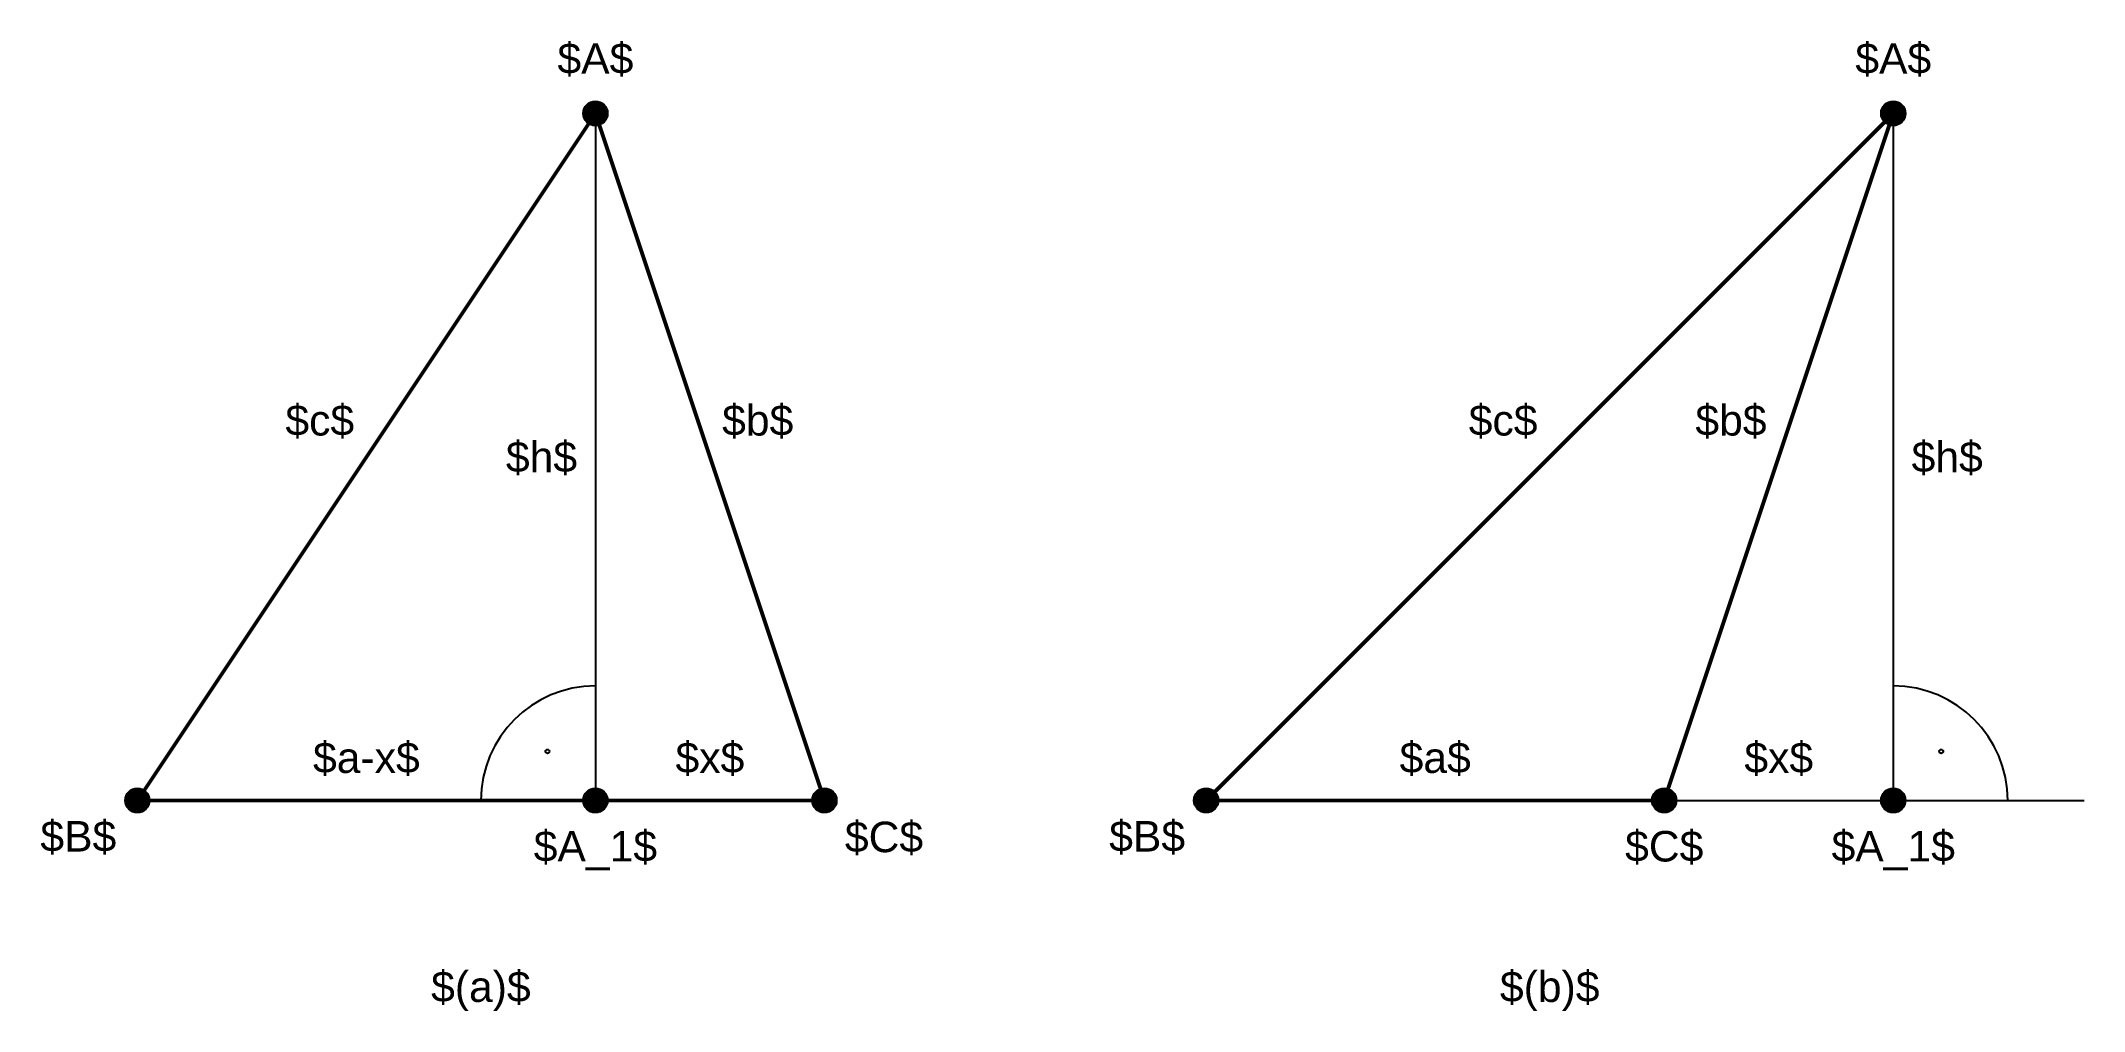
# Model space of a CAD drawing. Header units: inches. Extents: x -63 to 1275, y 62 to 698.
import ezdxf
from ezdxf.enums import TextEntityAlignment as Align

# ---------------------------------------------------------------- set-up
doc = ezdxf.new("R2010")
doc.units = ezdxf.units.IN
doc.header["$MEASUREMENT"] = 0
doc.styles.get("Standard").update_dxf_attribs({"font": 'arial.ttf'})

msp = doc.modelspace()

# ---------------------------------------------------------------- hatches: boundary and pattern name
h = msp.add_hatch(color=255)
edge = h.paths.add_edge_path()
edge.add_arc((300, 650), 8, 0, 360)
h = msp.add_hatch(color=255)
edge = h.paths.add_edge_path()
edge.add_arc((1150, 650), 8, 0, 360)
h = msp.add_hatch(color=255)
edge = h.paths.add_edge_path()
edge.add_arc((0, 200), 8, 0, 360)
h = msp.add_hatch(color=255)
edge = h.paths.add_edge_path()
edge.add_arc((300, 200), 8, 0, 360)
h = msp.add_hatch(color=255)
edge = h.paths.add_edge_path()
edge.add_arc((450, 200), 8, 0, 360)
h = msp.add_hatch(color=255)
edge = h.paths.add_edge_path()
edge.add_arc((700, 200), 8, 0, 360)
h = msp.add_hatch(color=255)
edge = h.paths.add_edge_path()
edge.add_arc((1000, 200), 8, 0, 360)
h = msp.add_hatch(color=255)
edge = h.paths.add_edge_path()
edge.add_arc((1150, 200), 8, 0, 360)

# ---------------------------------------------------------------- linework, layer by layer
at = {"lineweight": 50}
for p, q in [((300, 650), (0, 200)), ((450, 200), (300, 650)), ((1150, 650), (700, 200)), ((1150, 650), (1000, 200)), ((0, 200), (450, 200)), ((700, 200), (1000, 200))]:
    msp.add_line(p, q, dxfattribs=at)
for p, q in [((300, 650), (300, 200)), ((1150, 650), (1150, 200)), ((700, 200), (1275, 200))]:
    msp.add_line(p, q)
for centre, radius in [((300, 650), 8), ((1150, 650), 8), ((268.6, 232.1), 1.28), ((1181.4, 232.1), 1.28), ((0, 200), 8), ((300, 200), 8), ((450, 200), 8), ((700, 200), 8), ((1000, 200), 8), ((1150, 200), 8)]:
    msp.add_circle(centre, radius)
for centre, start, end in [((300, 200), 90, 180), ((1150, 200), 0, 90)]:
    msp.add_arc(centre, 75, start, end)

# ---------------------------------------------------------------- texts
for s, p in [('$A$', (300, 670)), ('$A$', (1150, 670)), ('$a-x$', (150, 212)), ('$x$', (375, 212)), ('$a$', (850, 212)), ('$x$', (1075, 212))]:
    msp.add_text(s, height=20).set_placement(p, align=Align.BOTTOM_CENTER)
for s, p in [('$c$', (142, 433)), ('$c$', (917, 433)), ('$b$', (1067, 433))]:
    msp.add_text(s, height=20).set_placement(p, align=Align.BOTTOM_RIGHT)
msp.add_text('$b$', height=20).set_placement((383, 433), align=Align.BOTTOM_LEFT)
msp.add_text('$h$', height=20).set_placement((288, 425), align=Align.MIDDLE_RIGHT)
msp.add_text('$h$', height=20).set_placement((1162, 425), align=Align.MIDDLE_LEFT)
for p in [(-13.8, 186.5), (686.2, 186.5)]:
    msp.add_text('$B$', height=20).set_placement(p, align=Align.TOP_RIGHT)
msp.add_text('$C$', height=20).set_placement((463.4, 186.1), align=Align.TOP_LEFT)
for s, p in [('$A_1$', (300, 180)), ('$C$', (1000, 180)), ('$A_1$', (1150, 180)), ('$(a)$', (225, 88)), ('$(b)$', (925, 88))]:
    msp.add_text(s, height=20).set_placement(p, align=Align.TOP_CENTER)

doc.saveas('drawing.dxf')
